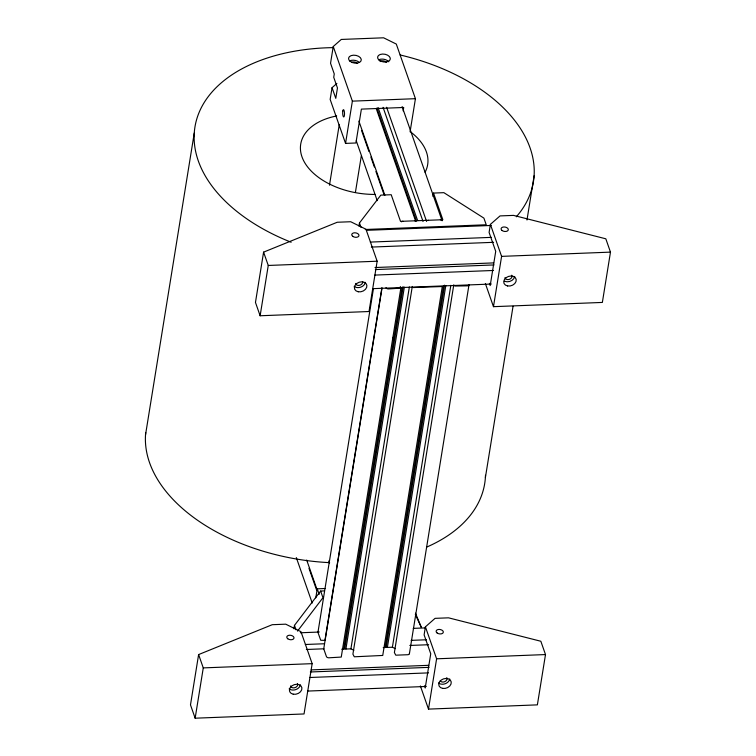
<?xml version="1.0" encoding="UTF-8"?>
<svg xmlns="http://www.w3.org/2000/svg" width="756" height="756" viewBox="0 0 756 756"><rect width="100%" height="100%" fill="white"/><g stroke="black" fill="none" stroke-linecap="round" stroke-linejoin="round"><path stroke-width="1.13" d="M145.521 434.842L194.264 133.037M198.611 654.573L190.484 704.875L195.152 718.2L304.044 713.957L312.162 663.655L300.964 631.685L285.721 624.173L272.245 624.702L198.611 654.573L203.269 667.898L195.152 718.2M263.589 252.135L255.462 302.438L260.13 315.762L369.022 311.519L377.149 261.217L365.951 229.238L350.708 221.735L337.223 222.255L263.589 252.135L268.257 265.46L260.13 315.762M410.083 131.799L415.431 98.686L396.295 44.056L383.594 37.8L341.287 39.444L333.245 46.513L330.542 63.277L334.265 73.965L333.727 77.292L337.459 87.951L335.777 98.346L332.054 87.687L336.874 83.453M332.054 87.687L330.155 99.423L345.549 143.394L355.925 142.988L361.387 109.119L403.704 107.475L403.156 110.858M329.484 185.201L339.264 124.627M345.549 143.394L352.372 101.143L333.245 46.513M355.471 192.024L361.302 155.925M293.914 628.812L294.471 625.382L320.629 591.041L324.144 590.899M358.958 226.11L359.459 222.963L380.826 195.124L391.202 194.717L400.529 221.366L442.836 219.722L433.509 193.073L443.876 192.667L483.906 218.125L486.24 224.778L365.318 229.493M315.781 597.854L317.246 588.82L325.26 588.508M317.964 632.214L373.398 288.943M381.903 287.809L324.957 640.398L320.724 640.266L318.011 632.564A2.145 1.304 9.2 0 1 318.645 631.373M400.302 286.524L400.841 288.093L341.258 657.068L328.945 657.796A2.145 1.304 9.2 0 1 326.412 656.548L323.738 648.846L381.997 288.121M392.799 339.605L393.177 337.28M341.731 649.196L343.744 649.12L402.192 287.223M343.744 649.12L344.679 648.676L403.128 286.779M344.679 648.676L345.898 649.035L404.347 287.138M353.827 650.273L350.916 648.837L409.365 286.949M412.294 286.448L352.91 654.167L354.299 656.794L382.744 655.452L442.317 286.42M432.961 196.456L433.509 193.073M383.216 647.58L385.22 647.505L443.668 285.607M385.22 647.505L386.155 647.06L444.604 285.163M386.155 647.06L387.374 647.419L445.823 285.522M395.312 648.657L392.392 647.221L450.841 285.333M453.78 284.832L394.386 652.551L395.775 655.178L407.767 654.724A2.145 1.304 9.2 0 0 409.374 653.316M409.421 653.666L469.003 284.785M420.383 685.957L428.491 709.109L537.374 704.866L545.501 654.564L540.833 641.249L448.544 617.832L435.059 618.351L425.411 626.837L424.116 634.879L430.74 653.798L425.212 688.007L424.437 685.777M485.361 283.519L493.47 306.671L602.362 302.428L610.479 252.126L605.821 238.801L513.522 215.384L500.037 215.914L490.398 224.39L489.094 232.442L495.719 251.361L490.2 285.56L489.415 283.339M428.491 709.109L436.609 658.807L425.411 626.837M493.47 306.671L501.597 256.369L490.398 224.39M485.39 477.537L513.05 306.237M526.979 220.005L534.133 175.723M400.841 288.14L388.527 288.924A2.145 1.304 9.2 0 1 385.985 287.667M442.326 286.524L413.277 287.554M297.514 631.109L322.963 597.703L320.629 591.041M427.953 220.554L428.529 220.279M352.372 101.143L415.431 98.686M366.556 230.315L491.135 225.468M370.327 242.081L491.381 237.365M371.357 247.08L493.592 242.317M268.257 265.46L377.149 261.217M501.597 256.369L610.479 252.126M375.004 267.529L493.706 262.899M375.335 269.571L494.037 264.94M374.834 275.089L493.536 270.468M372.566 288.669L491.277 284.048M300.387 632.772L319.193 632.044M413.22 628.378L424.976 627.924M305.339 644.49L324.144 643.762M411.113 640.37L426.393 639.774M306.36 649.489L323.993 648.799M409.79 645.454L428.595 644.726M345.898 649.035L350.916 648.837M387.374 647.419L392.392 647.221M203.269 667.898L312.162 663.655M436.609 658.807L545.501 654.564M311.179 669.892L428.718 665.318M310.338 671.98L429.049 667.359M309.837 677.499L428.548 672.878M307.579 691.078L426.28 686.457M414.836 220.809L415.384 221.158M454.819 286.042L467.34 285.853A2.145 1.304 9.2 0 0 468.994 284.615M415.46 613.144L421.253 627.197L415.318 614.524M402.116 106.605L442.099 220.78M386.609 107.267L426.592 221.442M383.065 107.324L423.048 221.499M378.047 107.522L417.643 220.582M376.894 108.061L416.49 221.13M376.28 108.713L415.488 220.667M358.873 121.054L384.88 195.322M361.557 130.438L368.937 151.502M370.875 157.05L374.371 167.019M375.921 171.461L384.076 194.736M356.256 140.777L377.216 200.642M359.459 222.963L361.018 227.405M328.756 561.009L329.531 563.22M317.246 588.82L319.183 594.367M306.69 560.045L317.17 589.973M308.987 568.323L316.755 590.493M296.314 557.597L312.228 603.052M294.471 625.382L296.021 629.824M446.787 677.669A3.648 2.74 -19.3 0 1 444.868 681.61A3.648 2.74 -19.3 0 1 440.219 680.759M449.725 678.973A6.426 4.838 -19.3 0 1 445.133 683.764A6.426 4.838 -19.3 0 1 438.527 682.942M297.448 683.481A3.648 2.74 -19.3 0 1 295.086 687.61A3.648 2.74 -19.3 0 1 290.644 685.9M300.387 684.785A6.426 4.838 -19.3 0 1 295.794 689.585A6.426 4.838 -19.3 0 1 289.189 688.754M511.765 275.222A3.648 2.74 -19.3 0 1 509.402 279.351A3.648 2.74 -19.3 0 1 504.961 277.641M514.704 276.526A6.426 4.838 -19.3 0 1 504.668 281.251M362.672 281.714A3.648 2.74 -19.3 0 1 359.61 285.305A3.648 2.74 -19.3 0 1 355.622 283.462M365.365 282.347A6.426 4.838 -19.3 0 1 360.773 287.138A6.426 4.838 -19.3 0 1 354.167 286.316M380.088 61.567A3.648 2.221 9.2 0 1 386.344 62.351M351.653 62.313A3.648 2.221 9.2 0 1 357.305 63.485M349.782 60.867A6.426 3.922 9.2 0 1 358.798 61.992M378.822 59.733A6.426 3.922 9.2 0 1 388.792 61.803M401.474 221.82A2.145 1.616 -19.3 0 1 403.014 221.272M440.351 219.816A2.145 1.616 -19.3 0 1 441.891 220.412M400.151 54.971A171.451 104.564 9.2 0 1 516.32 216.802M291.154 242.232A171.451 104.564 9.2 0 1 195.52 123.937A171.451 104.564 9.2 0 1 332.564 47.637M485.494 475.269A171.451 104.564 9.2 0 1 426.743 547.07M329.625 562.653A171.451 104.564 9.2 0 1 145.71 432.593M374.938 194.424A64.298 39.208 9.2 0 1 303.411 160.244A64.298 39.208 9.2 0 1 336.685 115.951M411.084 132.3A64.298 39.208 9.2 0 1 425.08 172.264M437.072 632.933A3.648 2.221 9.2 0 0 443.177 632.696A3.648 2.221 9.2 0 0 438.934 629.417A3.648 2.221 9.2 0 0 437.072 632.933M442.6 688.395A6.426 4.838 -19.3 0 0 451.219 681.94A6.426 4.838 -19.3 0 0 441.173 680.088A6.426 4.838 -19.3 0 0 442.6 688.395M287.734 638.744A3.648 2.221 9.2 0 0 293.838 638.508A3.648 2.221 9.2 0 0 289.595 635.229A3.648 2.221 9.2 0 0 287.734 638.744M293.262 694.216A6.426 4.838 -19.3 0 0 301.88 687.752A6.426 4.838 -19.3 0 0 291.835 685.909A6.426 4.838 -19.3 0 0 293.262 694.216M502.05 230.486A3.648 2.221 9.2 0 0 508.155 230.249A3.648 2.221 9.2 0 0 503.912 226.97A3.648 2.221 9.2 0 0 502.05 230.486M507.578 285.957A6.426 4.838 -19.3 0 0 516.197 279.503A6.426 4.838 -19.3 0 0 506.151 277.65A6.426 4.838 -19.3 0 0 507.578 285.957M352.712 236.307A3.648 2.221 9.2 0 0 358.816 236.07A3.648 2.221 9.2 0 0 354.573 232.791A3.648 2.221 9.2 0 0 352.712 236.307M358.24 291.769A6.426 4.838 -19.3 0 0 366.858 285.314A6.426 4.838 -19.3 0 0 356.813 283.462A6.426 4.838 -19.3 0 0 358.24 291.769M342.799 111.037A3.648 0.907 87.8 0 0 343.593 116.906A3.648 0.907 87.8 0 0 344.386 111.964A3.648 0.907 87.8 0 0 342.799 111.037M350.226 61.387A6.426 3.922 9.2 0 0 361.009 60.962A6.426 3.922 9.2 0 0 353.515 55.179A6.426 3.922 9.2 0 0 350.226 61.387M379.266 60.253A6.426 3.922 9.2 0 0 390.049 59.828A6.426 3.922 9.2 0 0 382.555 54.045A6.426 3.922 9.2 0 0 379.266 60.253"/></g></svg>
